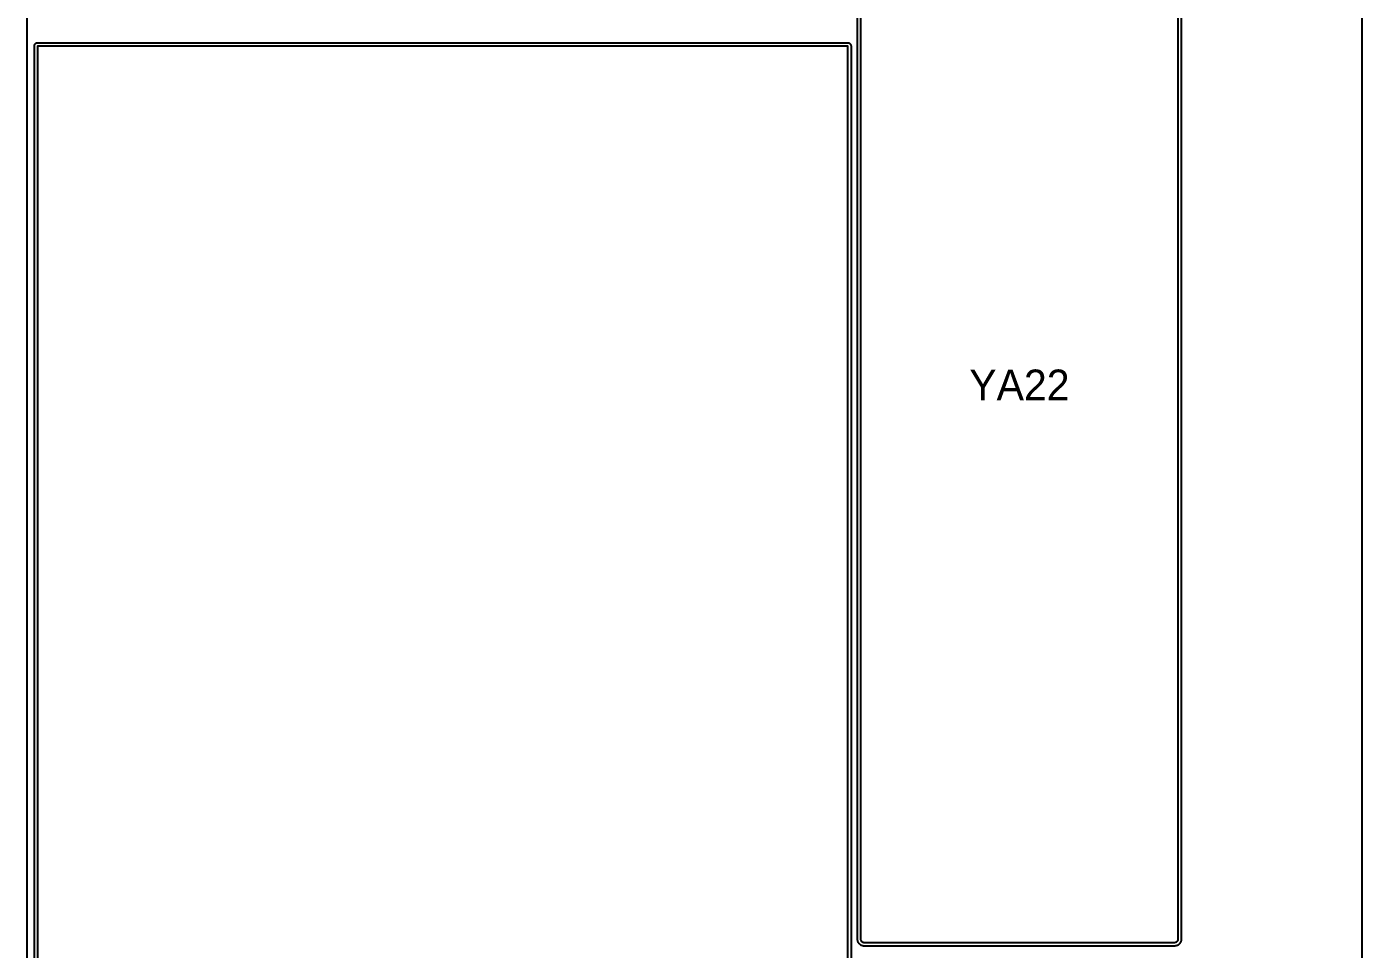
# Model space of a CAD drawing. Header units: millimetres. Extents: x 0 to 8220, y 0 to 2502.
# Drawn here: x 5600 to 6820, y 1035 to 1878 of the extents above; entities that cross this region are included whole.
import ezdxf
from ezdxf.enums import TextEntityAlignment as Align

# ---------------------------------------------------------------- set-up
doc = ezdxf.new("R2010")
doc.units = ezdxf.units.MM
for name, color, linetype in [('CORTE_EXT', 1, 'Continuous'), ('HOJA', 8, 'Continuous'), ('TEXTO', 7, 'Continuous'), ('TRAYECTORIA_EXT_FRESA6', 11, 'Continuous')]:
    doc.layers.add(name, color=color, linetype=linetype)

msp = doc.modelspace()

# ---------------------------------------------------------------- linework, layer by layer
at = {"layer": 'CORTE_EXT'}
msp.add_lwpolyline([(6651.5, 2057), (6651.5, 1044), (6651.5, 1043.7), (6651.4, 1043.4), (6651.4, 1043.1), (6651.3, 1042.9), (6651.1, 1042.6), (6651, 1042.3), (6650.8, 1042.1), (6650.6, 1041.9), (6650.4, 1041.7), (6650.2, 1041.5), (6649.9, 1041.4), (6649.6, 1041.2), (6649.4, 1041.1), (6649.1, 1041.1), (6648.8, 1041), (6648.5, 1041), (6365, 1041), (6364.7, 1041), (6364.4, 1041.1), (6364.1, 1041.1), (6363.9, 1041.2), (6363.6, 1041.4), (6363.3, 1041.5), (6363.1, 1041.7), (6362.9, 1041.9), (6362.7, 1042.1), (6362.5, 1042.3), (6362.4, 1042.6), (6362.2, 1042.9), (6362.1, 1043.1), (6362.1, 1043.4), (6362, 1043.7), (6362, 1044), (6362, 2057)], dxfattribs=at)
msp.add_lwpolyline([(6350, 10), (6350, 1860), (5610, 1860), (5610, 10)], close=True, dxfattribs=at)
at = {"layer": 'HOJA'}
msp.add_lwpolyline([(5600, 0), (6820, 0), (6820, 2440), (5600, 2440)], close=True, dxfattribs=at)
at = {"layer": 'TRAYECTORIA_EXT_FRESA6'}
for points in [[(6654.5, 2057), (6654.5, 1044), (6654.5, 1043.9), (6654.5, 1043.6), (6654.5, 1043.3), (6654.4, 1043), (6654.4, 1042.7), (6654.3, 1042.4), (6654.2, 1042.1), (6654.1, 1041.8), (6654, 1041.6), (6653.9, 1041.3), (6653.7, 1041), (6653.6, 1040.8), (6653.4, 1040.5), (6653.2, 1040.3), (6653, 1040.1), (6652.8, 1039.9), (6652.6, 1039.7), (6652.4, 1039.5), (6652.2, 1039.3), (6652, 1039.1), (6651.7, 1038.9), (6651.5, 1038.8), (6651.2, 1038.6), (6650.9, 1038.5), (6650.7, 1038.4), (6650.4, 1038.3), (6650.1, 1038.2), (6649.8, 1038.1), (6649.5, 1038.1), (6649.2, 1038), (6648.9, 1038), (6648.6, 1038), (6648.5, 1038), (6365, 1038), (6364.9, 1038), (6364.6, 1038), (6364.3, 1038), (6364, 1038.1), (6363.7, 1038.1), (6363.4, 1038.2), (6363.1, 1038.3), (6362.8, 1038.4), (6362.6, 1038.5), (6362.3, 1038.6), (6362, 1038.8), (6361.8, 1038.9), (6361.5, 1039.1), (6361.3, 1039.3), (6361.1, 1039.5), (6360.9, 1039.7), (6360.7, 1039.9), (6360.5, 1040.1), (6360.3, 1040.3), (6360.1, 1040.5), (6359.9, 1040.8), (6359.8, 1041), (6359.6, 1041.3), (6359.5, 1041.6), (6359.4, 1041.8), (6359.3, 1042.1), (6359.2, 1042.4), (6359.1, 1042.7), (6359.1, 1043), (6359, 1043.3), (6359, 1043.6), (6359, 1043.9), (6359, 1044), (6359, 2057)], [(5607, 10), (5607, 1860), (5607, 1860.3), (5607.1, 1860.6), (5607.1, 1860.9), (5607.2, 1861.1), (5607.4, 1861.4), (5607.5, 1861.7), (5607.7, 1861.9), (5607.9, 1862.1), (5608.1, 1862.3), (5608.3, 1862.5), (5608.6, 1862.6), (5608.9, 1862.8), (5609.1, 1862.9), (5609.4, 1862.9), (5609.7, 1863), (5610, 1863), (6350, 1863), (6350.3, 1863), (6350.6, 1862.9), (6350.9, 1862.9), (6351.1, 1862.8), (6351.4, 1862.6), (6351.7, 1862.5), (6351.9, 1862.3), (6352.1, 1862.1), (6352.3, 1861.9), (6352.5, 1861.7), (6352.6, 1861.4), (6352.8, 1861.1), (6352.9, 1860.9), (6352.9, 1860.6), (6353, 1860.3), (6353, 1860), (6353, 10)]]:
    msp.add_lwpolyline(points, dxfattribs=at)

# ---------------------------------------------------------------- texts
at = {"layer": 'TEXTO'}
msp.add_text('YA22', height=28, dxfattribs=at).set_placement((6506.8, 1550.5), align=Align.MIDDLE_CENTER)

doc.saveas('drawing.dxf')
